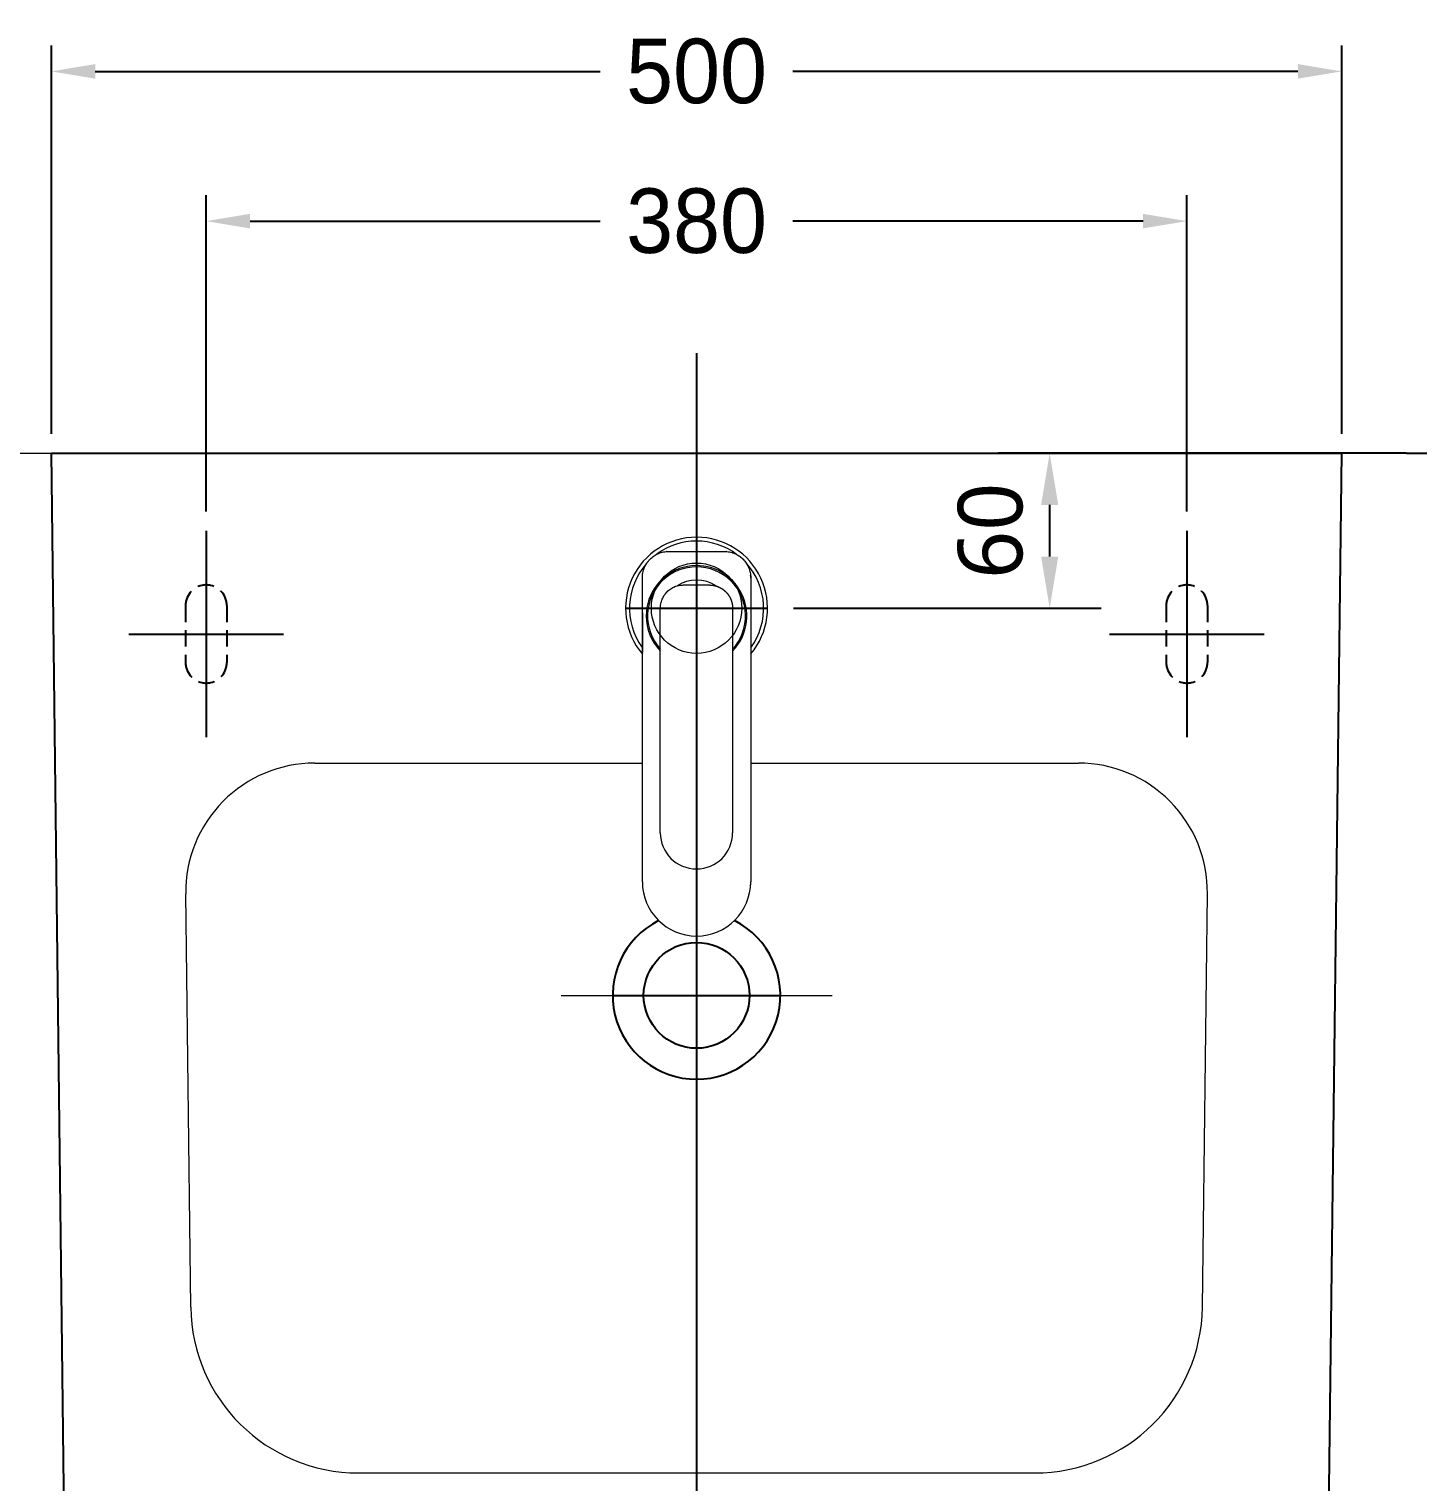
# Model space of a CAD drawing. Header units: millimetres. Extents: x 0 to 4679, y -4094 to -981.
# Drawn here: x 327 to 865, y -2107 to -1544 of the extents above; entities that cross this region are included whole.
import ezdxf
from ezdxf.lldxf.tags import DXFTag

# ---------------------------------------------------------------- set-up
doc = ezdxf.new("R2010")
doc.units = ezdxf.units.MM
doc.linetypes.add('DASHED2', pattern=[9.525, 6.35, -3.175])
doc.layers.add('61', color=7, linetype='Continuous', true_color=0xffffff)
for name, color, linetype in [('내부선 및 부속', 4, 'Continuous'), ('외형선', 3, 'Continuous'), ('점선', 6, 'DASHED2'), ('중심선', 1, 'DASHED'), ('치수선', 7, 'Continuous')]:
    doc.layers.add(name, color=color, linetype=linetype)
doc.styles.add('____', font='')
doc.styles.add('맑은고딕_치수', font='malgun.ttf', dxfattribs={"height": 25})
doc.styles.get('____').set_extended_font_data('굴림')
tags = doc.linetypes.add('DASHDOT', pattern=[70, 31, -13, 13, -13]).pattern_tags.tags
tags[10:11] = [DXFTag(74, 4), DXFTag(75, 0), DXFTag(340, '0'), DXFTag(46, 0.0), DXFTag(50, 0.0), DXFTag(44, 0.0), DXFTag(45, 0.0)]
tags[8:9] = [DXFTag(74, 4), DXFTag(75, 0), DXFTag(340, '0'), DXFTag(46, 0.0), DXFTag(50, 0.0), DXFTag(44, 0.0), DXFTag(45, 0.0)]
tags[6:7] = [DXFTag(74, 4), DXFTag(75, 0), DXFTag(340, '0'), DXFTag(46, 0.0), DXFTag(50, 0.0), DXFTag(44, 0.0), DXFTag(45, 0.0)]
tags[4:5] = [DXFTag(74, 4), DXFTag(75, 0), DXFTag(340, '0'), DXFTag(46, 0.0), DXFTag(50, 0.0), DXFTag(44, 0.0), DXFTag(45, 0.0)]
tags = doc.linetypes.add('DASHED', pattern=[25.72, 12.86, -12.86]).pattern_tags.tags
tags[6:7] = [DXFTag(74, 4), DXFTag(75, 0), DXFTag(340, '0'), DXFTag(46, 0.0), DXFTag(50, 0.0), DXFTag(44, 0.0), DXFTag(45, 0.0)]
tags[4:5] = [DXFTag(74, 4), DXFTag(75, 0), DXFTag(340, '0'), DXFTag(46, 0.0), DXFTag(50, 0.0), DXFTag(44, 0.0), DXFTag(45, 0.0)]
doc.dimstyles.new('MSADIM', dxfattribs={"dimtxt": 33, "dimasz": 17, "dimexe": 10, "dimexo": 7.5, "dimgap": 10, "dimtad": 0, "dimtih": 1, "dimtoh": 1, "dimdec": 0, "dimzin": 1, "dimdsep": 46, "dimtxsty": '____', "dimcen": 11.25, "dimadec": 0, "dimazin": 0, "dimtfac": 1, "dimtdec": 0, "dimtix": 1, "dimtmove": 0, "dimatfit": 3, "dimfxl": 1, "dimtolj": 1, "dimtzin": 1, "dimarcsym": 0})
doc.dimstyles.new('계림치수_맑은고딕', dxfattribs={"dimtxt": 25, "dimasz": 20, "dimexe": 20, "dimexo": 0.0625, "dimgap": 10, "dimtad": 1, "dimdec": 0, "dimzin": 0, "dimdsep": 46, "dimtxsty": '맑은고딕_치수', "dimcen": 0.09, "dimadec": 0, "dimazin": 0, "dimtfac": 1, "dimtdec": 0, "dimtofl": 0, "dimtmove": 0, "dimatfit": 3, "dimfxl": 1, "dimtolj": 1, "dimtzin": 0, "dimarcsym": 0})

# ---------------------------------------------------------------- blocks, each defined once
blk = doc.blocks.new('*D35')
at = {"layer": '치수선', "color": 0, "linetype": 'Continuous', "lineweight": -2, "transparency": 16777216}
for p, q in [((335.31, -1701.1), (335.31, -1550.64)), ((835.31, -1701.1), (835.31, -1550.64)), ((352.31, -1560.64), (547.94, -1560.64)), ((818.31, -1560.64), (622.67, -1560.64))]:
    blk.add_line(p, q, dxfattribs=at)
at = {"layer": '치수선', "color": 0, "linetype": 'Continuous', "transparency": 16777216}
for points in [[(352.31, -1557.81), (352.31, -1563.47), (335.31, -1560.64)], [(818.31, -1557.81), (818.31, -1563.47), (835.31, -1560.64)]]:
    blk.add_solid(points, dxfattribs=at)
at = {"layer": '치수선', "color": 0, "linetype": 'Continuous', "transparency": 16777216, "insert": (585.31, -1560.64), "char_height": 25, "attachment_point": 5, "style": '____'}
blk.add_mtext('\\A1;500', dxfattribs=at)
blk = doc.blocks.new('*D36')
at = {"layer": '치수선', "color": 0, "lineweight": -2, "transparency": 16777216}
for p, q in [((860.37, -1708.6), (1081.91, -1708.6)), ((1061.91, -2138.6), (1061.91, -1728.6)), ((795.37, -2158.6), (1081.91, -2158.6))]:
    blk.add_line(p, q, dxfattribs=at)
at = {"layer": '치수선', "color": 0, "transparency": 16777216}
for points in [[(1058.58, -1728.6), (1065.24, -1728.6), (1061.91, -1708.6)], [(1058.58, -2138.6), (1065.24, -2138.6), (1061.91, -2158.6)]]:
    blk.add_solid(points, dxfattribs=at)
at = {"layer": '치수선', "color": 0, "transparency": 16777216, "insert": (1038.99, -1933.6), "char_height": 25, "attachment_point": 5, "rotation": 90, "style": '맑은고딕_치수'}
blk.add_mtext('\\A1;450', dxfattribs=at)
blk = doc.blocks.new('*D21')
at = {"layer": '치수선', "color": 0, "lineweight": -2, "transparency": 16777216}
for p, q in [((860.24, -1708.6), (702.14, -1708.6)), ((722.14, -1748.6), (722.14, -1728.6)), ((622.87, -1768.6), (742.14, -1768.6))]:
    blk.add_line(p, q, dxfattribs=at)
at = {"layer": '치수선', "color": 0, "transparency": 16777216}
for points in [[(718.81, -1728.6), (725.48, -1728.6), (722.14, -1708.6)], [(718.81, -1748.6), (725.48, -1748.6), (722.14, -1768.6)]]:
    blk.add_solid(points, dxfattribs=at)
at = {"layer": '치수선', "color": 0, "transparency": 16777216, "insert": (699.23, -1738.6), "char_height": 25, "attachment_point": 5, "rotation": 90, "style": '맑은고딕_치수'}
blk.add_mtext('\\A1;60', dxfattribs=at)
blk = doc.blocks.new('*D41')
at = {"layer": '치수선', "color": 0, "linetype": 'Continuous', "lineweight": -2, "transparency": 16777216}
for p, q in [((395.31, -1731.1), (395.31, -1608.65)), ((775.31, -1731.1), (775.31, -1608.65)), ((412.31, -1618.65), (548.01, -1618.65)), ((758.31, -1618.65), (622.6, -1618.65))]:
    blk.add_line(p, q, dxfattribs=at)
at = {"layer": '치수선', "color": 0, "linetype": 'Continuous', "transparency": 16777216}
for points in [[(412.31, -1615.82), (412.31, -1621.48), (395.31, -1618.65)], [(758.31, -1615.82), (758.31, -1621.48), (775.31, -1618.65)]]:
    blk.add_solid(points, dxfattribs=at)
at = {"layer": '치수선', "color": 0, "linetype": 'Continuous', "transparency": 16777216, "insert": (585.31, -1618.65), "char_height": 25, "attachment_point": 5, "style": '____'}
blk.add_mtext('\\A1;380', dxfattribs=at)

msp = doc.modelspace()

# ---------------------------------------------------------------- linework, layer by layer
at = {"layer": '61', "linetype": 'Continuous', "lineweight": 18}
msp.add_point((585.31, -1708.6), dxfattribs=at)
at = {"layer": '내부선 및 부속', "linetype": 'Continuous', "lineweight": 18}
for p, q in [((574.53, -1746.6), (585.31, -1746.6)), ((585.31, -1746.6), (596.09, -1746.6)), ((564.31, -1874.6), (564.31, -1756.83)), ((580.27, -1759.61), (590.27, -1759.61)), ((606.31, -1756.83), (606.31, -1874.6)), ((571.27, -1769.51), (571.27, -1768.61)), ((571.27, -1781.62), (571.27, -1769.51)), ((599.27, -1768.61), (599.27, -1769.51)), ((599.27, -1769.51), (599.27, -1781.62)), ((571.27, -1855.61), (571.27, -1781.62)), ((599.27, -1781.62), (599.27, -1855.61)), ((437.36, -1828.6), (564.31, -1828.6)), ((606.31, -1828.6), (733.25, -1828.6)), ((389.29, -2039.38), (387.36, -1879.2)), ((781.32, -2039.38), (783.25, -1879.2)), ((454.29, -2103.6), (716.32, -2103.6))]:
    msp.add_line(p, q, dxfattribs=at)
for centre, radius in [((585.31, -1768.6), 17.5), ((585.31, -1918.6), 20.5)]:
    msp.add_circle(centre, radius, dxfattribs=at)
at = {"layer": '내부선 및 부속'}
msp.add_circle((585.31, -1918.6), 20.5, dxfattribs=at)
at = {"layer": '내부선 및 부속', "linetype": 'Continuous', "lineweight": 18}
for centre, radius, start, end in [((585.31, -1768.6), 27.5, 90, 220.213), ((585.31, -1768.6), 26, 90, 126.2981), ((585.31, -1768.6), 27.5, 319.9383, 90), ((585.31, -1768.6), 26, 53.3306, 90), ((585.31, -1768.6), 26, 138.3075, 215.8537), ((585.31, -1771.6), 19.5, 315.7312, 180), ((585.31, -1771.6), 19, 317.3006, 222.3675), ((585.31, -1768.6), 26, 323.8762, 42.39), ((585.31, -1771.6), 13.9, 56.5031, 122.9006), ((585.31, -1771.6), 19.5, 180, 223.9594), ((437.36, -1878.6), 50, 90, 180.6899), ((733.25, -1878.6), 50, 359.3101, 90), ((585.27, -1855.61), 14, 180, 270), ((585.27, -1855.61), 14, 270, 0), ((585.31, -1874.6), 21, 180, 0), ((454.29, -2038.6), 65, 180.6899, 270), ((716.32, -2038.6), 65, 270, 359.3101)]:
    msp.add_arc(centre, radius, start, end, dxfattribs=at)
at = {"layer": '내부선 및 부속'}
msp.add_arc((585.31, -1918.6), 32.5, 116.8686, 63.1314, dxfattribs=at)
at = {"layer": '내부선 및 부속', "linetype": 'Continuous', "lineweight": 18}
for points, knots in [([(564.31, -1756.83), (564.31, -1756.83), (564.31, -1756.82), (564.31, -1756.82), (564.31, -1756.81), (564.31, -1756.79), (564.31, -1756.76), (564.31, -1756.68), (564.31, -1756.53), (564.32, -1756.24), (564.34, -1755.99), (564.39, -1755.49), (564.49, -1754.84), (564.65, -1754.19), (564.77, -1753.79), (564.8, -1753.71), (564.85, -1753.55), (564.88, -1753.47), (564.97, -1753.23), (565.03, -1753.07), (565.22, -1752.61), (565.36, -1752.31), (565.68, -1751.73), (565.85, -1751.44), (566.13, -1751.02), (566.23, -1750.89), (566.38, -1750.69), (566.43, -1750.62), (566.53, -1750.49), (566.59, -1750.42), (566.75, -1750.22), (566.86, -1750.1), (567.03, -1749.91), (567.08, -1749.85), (567.2, -1749.73), (567.26, -1749.67), (567.56, -1749.37), (567.8, -1749.15), (568.32, -1748.72), (568.58, -1748.53), (569.13, -1748.16), (569.42, -1747.98), (569.86, -1747.75), (570, -1747.67), (570.19, -1747.58), (570.23, -1747.56), (570.31, -1747.53), (570.35, -1747.51), (570.46, -1747.46), (570.54, -1747.42), (570.93, -1747.26), (571.24, -1747.15), (571.88, -1746.95), (572.2, -1746.87), (572.85, -1746.74), (573.18, -1746.69), (573.6, -1746.64), (573.68, -1746.64), (573.85, -1746.62), (573.94, -1746.62), (574.1, -1746.61), (574.19, -1746.61), (574.32, -1746.6), (574.38, -1746.6), (574.45, -1746.6), (574.49, -1746.6), (574.51, -1746.6), (574.52, -1746.6), (574.52, -1746.6), (574.52, -1746.6), (574.53, -1746.6)], [0, 0, 0, 0, 0.000488, 0.000488, 0.000977, 0.001953, 0.003906, 0.007812, 0.015625, 0.03125, 0.0625, 0.0625, 0.125, 0.1875, 0.1875, 0.203125, 0.203125, 0.21875, 0.21875, 0.25, 0.25, 0.3125, 0.3125, 0.375, 0.375, 0.40625, 0.40625, 0.421875, 0.421875, 0.4375, 0.4375, 0.46875, 0.46875, 0.484375, 0.484375, 0.5, 0.5, 0.5625, 0.5625, 0.625, 0.625, 0.6875, 0.6875, 0.71875, 0.71875, 0.726562, 0.726562, 0.734375, 0.734375, 0.75, 0.75, 0.8125, 0.8125, 0.875, 0.875, 0.9375, 0.9375, 0.953125, 0.953125, 0.96875, 0.96875, 0.984375, 0.984375, 0.992188, 0.996094, 0.998047, 0.999023, 0.999512, 0.999512, 1, 1, 1, 1]), ([(574.53, -1746.6), (574.53, -1746.6), (574.53, -1746.6), (574.53, -1746.6), (574.53, -1746.6), (574.53, -1746.6)], [0, 0, 0, 0, 0.446521, 0.446521, 1, 1, 1, 1]), ([(596.09, -1746.6), (596.09, -1746.6), (596.09, -1746.6), (596.1, -1746.6), (596.11, -1746.6), (596.12, -1746.6), (596.16, -1746.6), (596.23, -1746.6), (596.38, -1746.6), (596.68, -1746.62), (596.93, -1746.63), (597.42, -1746.68), (597.75, -1746.73), (598.4, -1746.87), (598.73, -1746.95), (599.13, -1747.07), (599.21, -1747.1), (599.37, -1747.15), (599.45, -1747.18), (599.69, -1747.26), (599.84, -1747.32), (600.3, -1747.52), (600.6, -1747.66), (601.19, -1747.98), (601.48, -1748.15), (601.89, -1748.43), (602.03, -1748.53), (602.23, -1748.68), (602.3, -1748.73), (602.43, -1748.83), (602.49, -1748.89), (602.69, -1749.05), (602.82, -1749.16), (603, -1749.33), (603.07, -1749.38), (603.19, -1749.5), (603.25, -1749.56), (603.55, -1749.86), (603.77, -1750.1), (604.19, -1750.62), (604.39, -1750.88), (604.76, -1751.43), (604.93, -1751.72), (605.17, -1752.16), (605.24, -1752.31), (605.35, -1752.53), (605.39, -1752.61), (605.46, -1752.76), (605.49, -1752.84), (605.65, -1753.23), (605.77, -1753.54), (605.96, -1754.18), (606.04, -1754.5), (606.17, -1755.15), (606.22, -1755.48), (606.27, -1755.9), (606.27, -1755.99), (606.29, -1756.16), (606.29, -1756.24), (606.3, -1756.41), (606.3, -1756.49), (606.31, -1756.62), (606.31, -1756.68), (606.31, -1756.76), (606.31, -1756.79), (606.31, -1756.81), (606.31, -1756.82), (606.31, -1756.82), (606.31, -1756.83), (606.31, -1756.83)], [0, 0, 0, 0, 0.000488, 0.000488, 0.000977, 0.001953, 0.003906, 0.007812, 0.015625, 0.03125, 0.0625, 0.0625, 0.125, 0.125, 0.1875, 0.1875, 0.203125, 0.203125, 0.21875, 0.21875, 0.25, 0.25, 0.3125, 0.3125, 0.375, 0.375, 0.40625, 0.40625, 0.421875, 0.421875, 0.4375, 0.4375, 0.46875, 0.46875, 0.484375, 0.484375, 0.5, 0.5, 0.5625, 0.5625, 0.625, 0.625, 0.6875, 0.6875, 0.71875, 0.71875, 0.734375, 0.734375, 0.75, 0.75, 0.8125, 0.8125, 0.875, 0.875, 0.9375, 0.9375, 0.953125, 0.953125, 0.96875, 0.96875, 0.984375, 0.984375, 0.992187, 0.996094, 0.998047, 0.999023, 0.999512, 0.999512, 1, 1, 1, 1]), ([(596.09, -1746.6), (596.09, -1746.6), (596.09, -1746.6), (596.09, -1746.6), (596.09, -1746.6), (596.09, -1746.6)], [0, 0, 0, 0, 0.553479, 0.553479, 1, 1, 1, 1]), ([(564.31, -1756.83), (564.31, -1756.83), (564.31, -1756.83), (564.31, -1756.83), (564.31, -1756.83), (564.31, -1756.83)], [0, 0, 0, 0, 0.506361, 0.506361, 1, 1, 1, 1]), ([(571.27, -1768.61), (571.27, -1768.22), (571.29, -1767.85), (571.39, -1767.12), (571.45, -1766.78), (571.62, -1766.11), (571.72, -1765.8), (571.94, -1765.2), (572.06, -1764.92), (572.32, -1764.39), (572.45, -1764.14), (572.74, -1763.68), (572.88, -1763.47), (573.18, -1763.07), (573.32, -1762.88), (573.55, -1762.63), (573.62, -1762.55), (573.73, -1762.43), (573.78, -1762.38), (573.84, -1762.31), (573.87, -1762.28), (573.89, -1762.26), (573.9, -1762.26), (573.9, -1762.25), (573.9, -1762.25), (573.9, -1762.25), (573.91, -1762.25), (573.91, -1762.25), (573.91, -1762.25), (573.91, -1762.25), (574.13, -1762.03), (574.35, -1761.82), (574.83, -1761.44), (575.08, -1761.26), (575.58, -1760.92), (575.84, -1760.77), (576.37, -1760.49), (576.64, -1760.37), (577.19, -1760.15), (577.47, -1760.06), (578.02, -1759.89), (578.3, -1759.83), (578.87, -1759.72), (579.15, -1759.68), (579.71, -1759.63), (579.99, -1759.61), (580.27, -1759.61)], [0, 0, 0, 0, 0.0625, 0.0625, 0.125, 0.125, 0.1875, 0.1875, 0.25, 0.25, 0.3125, 0.3125, 0.375, 0.375, 0.4375, 0.4375, 0.46875, 0.46875, 0.484375, 0.492187, 0.496094, 0.498047, 0.499023, 0.499512, 0.499756, 0.499878, 0.499939, 0.499969, 0.499969, 0.5, 0.5, 0.5625, 0.5625, 0.625, 0.625, 0.6875, 0.6875, 0.75, 0.75, 0.8125, 0.8125, 0.875, 0.875, 0.9375, 0.9375, 1, 1, 1, 1]), ([(590.27, -1759.61), (590.28, -1759.61), (590.32, -1759.61), (590.36, -1759.61), (590.41, -1759.61), (590.45, -1759.61), (590.5, -1759.62), (590.54, -1759.62), (590.59, -1759.62), (590.64, -1759.62), (590.68, -1759.62), (590.73, -1759.62), (590.77, -1759.63), (590.82, -1759.63), (590.87, -1759.63), (590.91, -1759.64), (590.96, -1759.64), (591.01, -1759.64), (591.05, -1759.65), (591.1, -1759.65), (591.14, -1759.65), (591.19, -1759.66), (591.24, -1759.66), (591.28, -1759.67), (591.33, -1759.67), (591.38, -1759.68), (591.42, -1759.69), (591.47, -1759.69), (591.51, -1759.7), (591.56, -1759.71), (591.61, -1759.71), (591.65, -1759.72), (591.7, -1759.73), (591.75, -1759.73), (591.79, -1759.74), (591.84, -1759.75), (591.88, -1759.76), (591.93, -1759.77), (591.98, -1759.78), (592.02, -1759.78), (592.07, -1759.79), (592.12, -1759.8), (592.16, -1759.81), (592.21, -1759.82), (592.25, -1759.83), (592.3, -1759.84), (592.35, -1759.86), (592.39, -1759.87), (592.44, -1759.88), (592.48, -1759.89), (592.53, -1759.9), (592.58, -1759.91), (592.62, -1759.93), (592.67, -1759.94), (592.71, -1759.95), (592.76, -1759.96), (592.81, -1759.98), (592.85, -1759.99), (592.9, -1760), (592.94, -1760.02), (592.99, -1760.03), (593.03, -1760.05), (593.08, -1760.06), (593.13, -1760.08), (593.17, -1760.09), (593.22, -1760.11), (593.26, -1760.12), (593.31, -1760.14), (593.35, -1760.16), (593.4, -1760.17), (593.44, -1760.19), (593.49, -1760.21), (593.53, -1760.23), (593.58, -1760.24), (593.62, -1760.26), (593.67, -1760.28), (593.71, -1760.3), (593.76, -1760.32), (593.8, -1760.33), (593.85, -1760.35), (593.89, -1760.37), (593.94, -1760.39), (593.98, -1760.41), (594.03, -1760.43), (594.07, -1760.45), (594.11, -1760.47), (594.16, -1760.5), (594.2, -1760.52), (594.25, -1760.54), (594.29, -1760.56), (594.33, -1760.58), (594.38, -1760.6), (594.42, -1760.63), (594.46, -1760.65), (594.51, -1760.67), (594.55, -1760.7), (594.59, -1760.72), (594.64, -1760.74), (594.68, -1760.77), (594.72, -1760.79), (594.77, -1760.82), (594.81, -1760.84), (594.85, -1760.87), (594.89, -1760.89), (594.94, -1760.92), (594.98, -1760.94), (595.02, -1760.97), (595.06, -1760.99), (595.1, -1761.02), (595.15, -1761.05), (595.19, -1761.08), (595.23, -1761.1), (595.27, -1761.13), (595.31, -1761.16), (595.35, -1761.19), (595.39, -1761.21), (595.44, -1761.24), (595.48, -1761.27), (595.52, -1761.3), (595.56, -1761.33), (595.6, -1761.36), (595.64, -1761.39), (595.68, -1761.42), (595.72, -1761.45), (595.76, -1761.48), (595.8, -1761.51), (595.84, -1761.54), (595.88, -1761.57), (595.92, -1761.6), (595.96, -1761.64), (596, -1761.67), (596.03, -1761.7), (596.07, -1761.73), (596.11, -1761.77), (596.15, -1761.8), (596.19, -1761.83), (596.23, -1761.87), (596.26, -1761.9), (596.3, -1761.93), (596.34, -1761.97), (596.38, -1762), (596.41, -1762.04), (596.45, -1762.07), (596.49, -1762.11), (596.52, -1762.14), (596.56, -1762.18), (596.6, -1762.21), (596.63, -1762.25), (596.67, -1762.28), (596.7, -1762.32), (596.74, -1762.36), (596.78, -1762.39), (596.81, -1762.43), (596.85, -1762.47), (596.89, -1762.51), (596.92, -1762.55), (596.96, -1762.59), (596.99, -1762.63), (597.03, -1762.67), (597.07, -1762.71), (597.1, -1762.76), (597.14, -1762.8), (597.18, -1762.84), (597.21, -1762.89), (597.25, -1762.93), (597.29, -1762.98), (597.33, -1763.02), (597.36, -1763.07), (597.4, -1763.12), (597.44, -1763.17), (597.47, -1763.22), (597.51, -1763.27), (597.55, -1763.32), (597.58, -1763.37), (597.62, -1763.42), (597.66, -1763.47), (597.69, -1763.52), (597.73, -1763.58), (597.76, -1763.63), (597.8, -1763.68), (597.84, -1763.74), (597.87, -1763.8), (597.91, -1763.85), (597.94, -1763.91), (597.98, -1763.97), (598.01, -1764.03), (598.05, -1764.09), (598.08, -1764.15), (598.12, -1764.21), (598.15, -1764.27), (598.19, -1764.33), (598.22, -1764.39), (598.25, -1764.46), (598.29, -1764.52), (598.32, -1764.59), (598.35, -1764.65), (598.38, -1764.72), (598.42, -1764.79), (598.45, -1764.85), (598.48, -1764.92), (598.51, -1764.99), (598.54, -1765.06), (598.57, -1765.13), (598.6, -1765.2), (598.63, -1765.28), (598.66, -1765.35), (598.69, -1765.42), (598.71, -1765.5), (598.74, -1765.57), (598.77, -1765.65), (598.79, -1765.72), (598.82, -1765.8), (598.84, -1765.88), (598.87, -1765.96), (598.89, -1766.04), (598.92, -1766.12), (598.94, -1766.2), (598.96, -1766.28), (598.98, -1766.36), (599, -1766.44), (599.02, -1766.53), (599.04, -1766.61), (599.06, -1766.69), (599.08, -1766.78), (599.1, -1766.87), (599.12, -1766.95), (599.13, -1767.04), (599.15, -1767.13), (599.16, -1767.22), (599.17, -1767.3), (599.19, -1767.39), (599.2, -1767.48), (599.21, -1767.58), (599.22, -1767.67), (599.23, -1767.76), (599.24, -1767.85), (599.25, -1767.94), (599.25, -1768.04), (599.26, -1768.13), (599.26, -1768.23), (599.27, -1768.32), (599.27, -1768.42), (599.27, -1768.52), (599.27, -1768.58), (599.27, -1768.61)], [0, 0, 0, 0, 0.003129, 0.006261, 0.009395, 0.012531, 0.015671, 0.018812, 0.021957, 0.025104, 0.028253, 0.031405, 0.03456, 0.037717, 0.040878, 0.04404, 0.047206, 0.050374, 0.053544, 0.056718, 0.059894, 0.063073, 0.066255, 0.069439, 0.072627, 0.075817, 0.079009, 0.082205, 0.085404, 0.088605, 0.091809, 0.095016, 0.098226, 0.101439, 0.104654, 0.107873, 0.111094, 0.114319, 0.117546, 0.120777, 0.12401, 0.127246, 0.130486, 0.133728, 0.136973, 0.140221, 0.143473, 0.146727, 0.149985, 0.153245, 0.156509, 0.159776, 0.163045, 0.166318, 0.169595, 0.172874, 0.176156, 0.179442, 0.18273, 0.186022, 0.189317, 0.192616, 0.195917, 0.199222, 0.20253, 0.205841, 0.209156, 0.212474, 0.215795, 0.219119, 0.222447, 0.225778, 0.229112, 0.23245, 0.235791, 0.239135, 0.242483, 0.245834, 0.249189, 0.252547, 0.255908, 0.259273, 0.262641, 0.266013, 0.269388, 0.272767, 0.276149, 0.279534, 0.282923, 0.286316, 0.289712, 0.293112, 0.296515, 0.299922, 0.303332, 0.306746, 0.310163, 0.313584, 0.317009, 0.320437, 0.323869, 0.327304, 0.330743, 0.334186, 0.337632, 0.341082, 0.344536, 0.347994, 0.351455, 0.354919, 0.358388, 0.36186, 0.365336, 0.368816, 0.3723, 0.375787, 0.379278, 0.382773, 0.386271, 0.389774, 0.39328, 0.39679, 0.400304, 0.403821, 0.407343, 0.410868, 0.414398, 0.417931, 0.421468, 0.425009, 0.428554, 0.432102, 0.435655, 0.439211, 0.442772, 0.446336, 0.449905, 0.453477, 0.457054, 0.460634, 0.464218, 0.467806, 0.471399, 0.474995, 0.478595, 0.4822, 0.485808, 0.489421, 0.492983, 0.496582, 0.500218, 0.503891, 0.5076, 0.511346, 0.515129, 0.518949, 0.522805, 0.526699, 0.530629, 0.534596, 0.538599, 0.54264, 0.546717, 0.550832, 0.554983, 0.559171, 0.563396, 0.567658, 0.571956, 0.576292, 0.580665, 0.585074, 0.589521, 0.594004, 0.598525, 0.603082, 0.607676, 0.612308, 0.616976, 0.621681, 0.626424, 0.631203, 0.636019, 0.640873, 0.645763, 0.650691, 0.655655, 0.660657, 0.665695, 0.670771, 0.675884, 0.681034, 0.68622, 0.691444, 0.696705, 0.702003, 0.707339, 0.712711, 0.71812, 0.723567, 0.72905, 0.734571, 0.740129, 0.745724, 0.751356, 0.757025, 0.762732, 0.768475, 0.774256, 0.780074, 0.785928, 0.791821, 0.79775, 0.803716, 0.80972, 0.81576, 0.821838, 0.827953, 0.834106, 0.840295, 0.846522, 0.852785, 0.859086, 0.865424, 0.8718, 0.878212, 0.884662, 0.891149, 0.897673, 0.904234, 0.910833, 0.917468, 0.924141, 0.930851, 0.937599, 0.944383, 0.951205, 0.958064, 0.96496, 0.971894, 0.978865, 0.985872, 0.992918, 1, 1, 1, 1]), ([(606.31, -1756.83), (606.31, -1756.83), (606.31, -1756.83), (606.31, -1756.83), (606.31, -1756.83), (606.31, -1756.83)], [0, 0, 0, 0, 0.493639, 0.493639, 1, 1, 1, 1]), ([(564.32, -1770.42), (564.32, -1770.43), (564.32, -1770.44), (564.32, -1770.47), (564.32, -1770.5), (564.32, -1770.53), (564.32, -1770.54), (564.32, -1770.57), (564.32, -1770.54), (564.32, -1770.71), (564.32, -1771.25), (564.32, -1772.03), (564.32, -1773.04), (564.32, -1774.2), (564.32, -1775.36), (564.32, -1776.49), (564.31, -1777.87), (564.31, -1779.75), (564.31, -1782.39), (564.31, -1784.46), (564.31, -1785.58)], [0, 0, 0, 0, 0.092353, 0.190581, 0.28235, 0.367667, 0.446539, 0.503991, 0.557471, 0.606967, 0.652495, 0.694048, 0.73647, 0.773783, 0.805985, 0.833073, 0.856674, 0.899706, 0.948118, 1, 1, 1, 1])]:
    msp.add_open_spline(points, degree=3, knots=knots, dxfattribs=at)
for points, degree in [([(573.66, -1746.64), (573.62, -1746.64), (573.59, -1746.64)], 2), ([(574.53, -1746.6), (574.53, -1746.6), (574.53, -1746.6), (574.53, -1746.6)], 3), ([(596.09, -1746.6), (596.09, -1746.6), (596.09, -1746.6), (596.09, -1746.6)], 3), ([(597.03, -1746.64), (596.99, -1746.64), (596.95, -1746.64)], 2), ([(564.35, -1755.88), (564.35, -1755.92), (564.35, -1755.95)], 2), ([(606.26, -1755.95), (606.26, -1755.92), (606.27, -1755.88)], 2), ([(564.31, -1756.83), (564.31, -1756.83), (564.31, -1756.83), (564.31, -1756.83)], 3), ([(606.31, -1756.83), (606.31, -1756.83), (606.31, -1756.83), (606.31, -1756.83)], 3), ([(606.23, -1876.3), (606.3, -1875.62), (606.3, -1874.93)], 2)]:
    msp.add_open_spline(points, degree=degree, dxfattribs=at)
at = {"layer": '내부선 및 부속', "linetype": 'Continuous', "lineweight": 13}
msp.add_open_spline([(606.31, -1756.89), (606.31, -1756.57), (606.29, -1756.26), (606.26, -1755.94)], degree=3, dxfattribs=at)
at = {"layer": '외형선', "linetype": 'Continuous', "lineweight": 18}
msp.add_line((85, -1708.6), (860.31, -1708.6), dxfattribs=at)
at = {"layer": '외형선'}
for p, q in [((335.31, -1708.6), (835.31, -1708.6)), ((340.31, -2124.02), (335.31, -1708.6)), ((830.3, -2124.02), (835.31, -1708.6))]:
    msp.add_line(p, q, dxfattribs=at)
at = {"layer": '점선'}
for p, q in [((387.29, -1767.61), (387.29, -1789.59)), ((403.31, -1767.6), (403.31, -1789.59)), ((767.29, -1767.61), (767.29, -1789.59)), ((783.31, -1767.6), (783.31, -1789.59))]:
    msp.add_line(p, q, dxfattribs=at)
for centre, start, end in [((395.3, -1767.61), 0, 180), ((775.3, -1767.61), 0, 180), ((395.3, -1789.59), 180, 0), ((775.3, -1789.59), 180, 0)]:
    msp.add_arc(centre, 8.01, start, end, dxfattribs=at)
at = {"layer": '중심선', "linetype": 'DASHDOT'}
for p, q in [((585.31, -1669.75), (585.31, -2188.6)), ((395.31, -1738.6), (395.31, -1818.6)), ((775.31, -1738.6), (775.31, -1818.6)), ((557.81, -1768.6), (612.81, -1768.6)), ((365.31, -1778.6), (425.31, -1778.6)), ((745.31, -1778.6), (805.31, -1778.6)), ((552.81, -1918.6), (617.81, -1918.6))]:
    msp.add_line(p, q, dxfattribs=at)
at = {"layer": '중심선', "linetype": 'DASHDOT', "lineweight": 18}
msp.add_line((532.81, -1918.6), (637.81, -1918.6), dxfattribs=at)

# ---------------------------------------------------------------- dimensions: what is measured, and where the dimension line sits
at = {"layer": '치수선', "linetype": 'Continuous'}
for base, p1, p2, picture, middle in [((335.31, -1560.64), (835.31, -1708.6), (335.31, -1708.6), '*D35', (585.31, -1560.64)), ((775.31, -1618.65), (395.31, -1738.6), (775.31, -1738.6), '*D41', (585.31, -1618.65))]:
    dim = msp.add_linear_dim(base=base, p1=p1, p2=p2, dimstyle='MSADIM', override={"dimtxt": 25}, dxfattribs=at)
    dim.commit()
    dim.dimension.update_dxf_attribs({"geometry": picture, "text_midpoint": middle})
at = {"layer": '치수선'}
for base, p1, picture, middle in [((722.14, -1708.6), (622.81, -1768.6), '*D21', (699.23, -1738.6)), ((1061.91, -1708.6), (795.31, -2158.6), '*D36', (1038.99, -1933.6))]:
    dim = msp.add_linear_dim(base=base, p1=p1, p2=(860.31, -1708.6), angle=90, dimstyle='계림치수_맑은고딕', dxfattribs=at)
    dim.commit()
    dim.dimension.update_dxf_attribs({"geometry": picture, "text_midpoint": middle})

doc.saveas('drawing.dxf')
